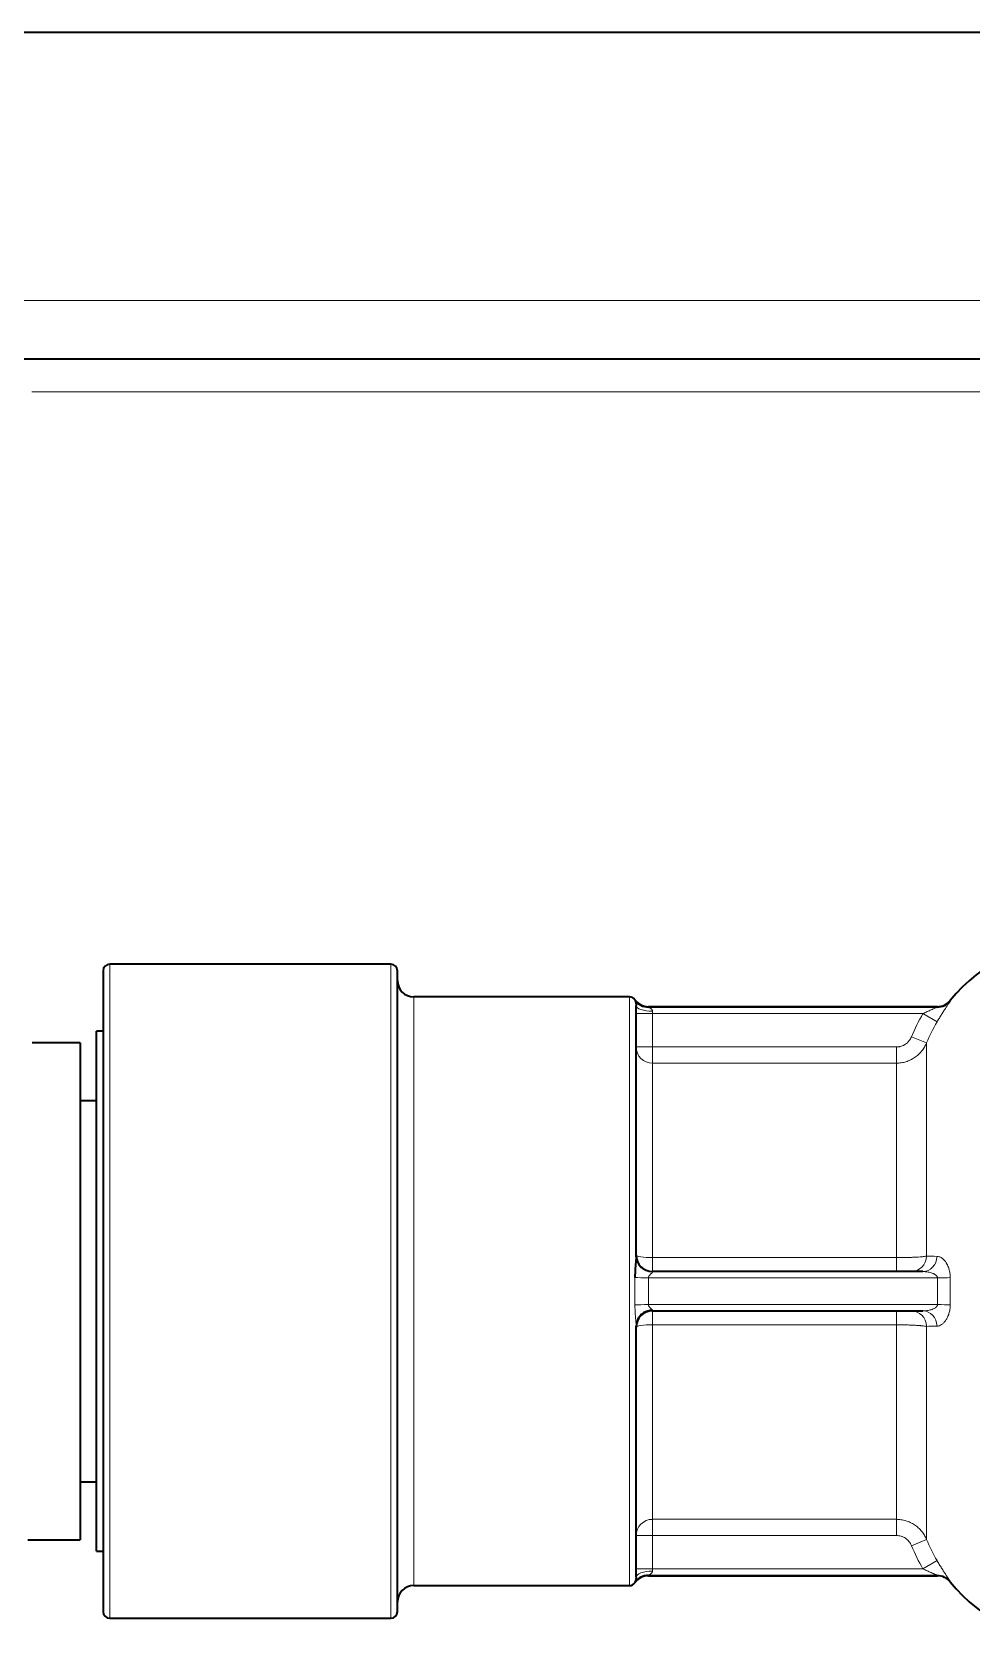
# Model space of a CAD drawing. Header units: inches. Extents: x -1096 to 3103, y -191 to 3207.
# Drawn here: x -650.22 to -621.49, y 1178.29 to 1227.54 of the extents above; entities that cross this region are included whole.
import ezdxf

# ---------------------------------------------------------------- set-up
doc = ezdxf.new("R2010")
doc.units = ezdxf.units.IN

msp = doc.modelspace()

# ---------------------------------------------------------------- linework, layer by layer
at = {"lineweight": 35}
for p, q in [((-1076.973, 1227.541), (-566.538, 1227.541)), ((-555.685, 1217.541), (-1087.826, 1217.541)), ((-648.055, 1198.841), (-648.055, 1179.241)), ((-639.255, 1199.041), (-647.855, 1199.041)), ((-639.055, 1179.241), (-639.055, 1198.841)), ((-631.955, 1198.041), (-638.555, 1198.041)), ((-631.755, 1190.096), (-631.755, 1197.777)), ((-622.539, 1197.741), (-631.381, 1197.741)), ((-622.539, 1197.731), (-631.381, 1197.731)), ((-648.255, 1181.091), (-648.255, 1196.991)), ((-648.055, 1196.991), (-648.255, 1196.991)), ((-648.755, 1196.641), (-650.224, 1196.641)), ((-648.755, 1196.641), (-648.755, 1181.451)), ((-648.255, 1194.866), (-648.755, 1194.866)), ((-622.982, 1189.641), (-631.255, 1189.641)), ((-631.255, 1188.441), (-622.982, 1188.441)), ((-631.755, 1180.304), (-631.755, 1187.985)), ((-648.755, 1183.216), (-648.255, 1183.216)), ((-650.355, 1181.441), (-648.755, 1181.441)), ((-648.755, 1181.451), (-648.755, 1181.441)), ((-648.255, 1181.091), (-648.055, 1181.091)), ((-638.555, 1180.041), (-631.955, 1180.041)), ((-631.381, 1180.35), (-622.539, 1180.35)), ((-631.381, 1180.341), (-622.539, 1180.341)), ((-647.855, 1179.041), (-639.255, 1179.041))]:
    msp.add_line(p, q, dxfattribs=at)
at = {"lineweight": 13}
for p, q in [((-1086.001, 1219.341), (-557.51, 1219.341)), ((-555.505, 1216.541), (-650.232, 1216.541)), ((-647.855, 1179.041), (-647.855, 1199.041)), ((-639.255, 1199.041), (-639.255, 1179.041)), ((-638.555, 1180.041), (-638.555, 1198.041)), ((-631.955, 1198.041), (-631.955, 1180.041)), ((-631.791, 1197.955), (-631.791, 1197.945)), ((-622.149, 1197.927), (-622.149, 1197.917)), ((-631.255, 1197.531), (-631.755, 1197.531)), ((-631.381, 1197.741), (-631.381, 1197.731)), ((-631.255, 1197.531), (-631.255, 1197.601)), ((-631.255, 1197.531), (-622.982, 1197.531)), ((-631.255, 1196.51), (-631.255, 1197.531)), ((-622.982, 1197.531), (-622.553, 1197.278)), ((-622.539, 1197.741), (-622.539, 1197.731)), ((-623.335, 1196.822), (-622.873, 1196.632)), ((-631.755, 1196.51), (-631.255, 1196.51)), ((-623.797, 1196.51), (-631.255, 1196.51)), ((-631.255, 1196.51), (-631.255, 1196.015)), ((-623.797, 1196.51), (-623.797, 1196.015)), ((-622.873, 1190.114), (-622.873, 1196.632)), ((-631.255, 1196.015), (-623.797, 1196.015)), ((-631.255, 1190.068), (-631.255, 1196.015)), ((-623.797, 1196.015), (-623.797, 1190.068)), ((-631.255, 1190.068), (-631.255, 1189.641)), ((-623.797, 1190.068), (-631.255, 1190.068)), ((-623.797, 1190.068), (-623.797, 1189.641)), ((-631.791, 1189.46), (-631.791, 1188.621)), ((-631.381, 1189.45), (-622.539, 1189.45)), ((-631.381, 1188.631), (-631.381, 1189.45)), ((-631.255, 1189.628), (-631.255, 1189.641)), ((-622.539, 1189.45), (-622.539, 1188.631)), ((-622.149, 1188.622), (-622.149, 1189.459)), ((-622.539, 1188.631), (-631.381, 1188.631)), ((-631.255, 1188.441), (-631.255, 1188.453)), ((-631.255, 1188.441), (-631.255, 1188.013)), ((-623.797, 1188.441), (-623.797, 1188.013)), ((-631.255, 1188.013), (-623.797, 1188.013)), ((-631.255, 1182.066), (-631.255, 1188.013)), ((-623.797, 1188.013), (-623.797, 1182.066)), ((-622.873, 1181.449), (-622.873, 1187.967)), ((-631.255, 1182.066), (-631.255, 1181.571)), ((-623.797, 1182.066), (-631.255, 1182.066)), ((-623.797, 1182.066), (-623.797, 1181.571)), ((-631.255, 1181.571), (-631.755, 1181.571)), ((-631.255, 1181.571), (-623.797, 1181.571)), ((-631.255, 1180.55), (-631.255, 1181.571)), ((-623.335, 1181.26), (-622.873, 1181.449)), ((-631.255, 1180.55), (-631.755, 1180.55)), ((-622.982, 1180.55), (-631.255, 1180.55)), ((-631.255, 1180.48), (-631.255, 1180.55)), ((-622.982, 1180.55), (-622.553, 1180.803)), ((-631.791, 1180.126), (-631.791, 1180.136)), ((-631.381, 1180.341), (-631.381, 1180.35)), ((-622.539, 1180.341), (-622.539, 1180.35)), ((-622.149, 1180.154), (-622.149, 1180.164))]:
    msp.add_line(p, q, dxfattribs=at)
at = {"lineweight": 35}
for centre, radius, start, end in [((-618.255, 1194.791), 5, 90, 141.1508), ((-647.855, 1198.841), 0.2, 90, 180), ((-639.255, 1198.841), 0.2, 0, 90), ((-638.555, 1198.541), 0.5, 180, 270), ((-631.955, 1197.841), 0.2, 34.8499, 90), ((-631.381, 1198.241), 0.5, 214.8499, 270), ((-622.539, 1198.241), 0.5, 270, 321.1508), ((-631.255, 1190.141), 0.5, 180, 270), ((-631.255, 1187.941), 0.5, 90, 180), ((-638.555, 1179.541), 0.5, 90, 180), ((-631.955, 1180.241), 0.2, 270, 325.1501), ((-631.381, 1179.841), 0.5, 90, 145.1501), ((-622.539, 1179.841), 0.5, 38.8492, 90), ((-618.255, 1183.291), 5, 218.8492, 270), ((-647.855, 1179.241), 0.2, 180, 270), ((-639.255, 1179.241), 0.2, 270, 0)]:
    msp.add_arc(centre, radius, start, end, dxfattribs=at)
for centre, major_axis, ratio, start_param, end_param in [((-631.381, 1198.23), (-0.5, 0), 0.998892, 0.608246, 1.570796), ((-622.539, 1198.23), (0.5, 0), 0.998892, 4.712389, 5.605139), ((-631.255, 1187.985), (-0.5, 0), 0.936268, 4.712389, 5.872103), ((-631.381, 1179.851), (0.5, 0), 0.998892, 1.570796, 2.533347)]:
    msp.add_ellipse(centre, major_axis=major_axis, ratio=ratio, start_param=start_param, end_param=end_param, dxfattribs=at)
at = {"lineweight": 13}
for centre, major_axis, ratio, start_param, end_param in [((-631.255, 1197.777), (-0.5, 0), 0.351288, 0, 1.570796), ((-631.255, 1196.51), (0.5, 0), 0.98933, 3.141593, 4.712389), ((-631.255, 1190.141), (-0.5, 0), 0.145695, 0, 1.570796), ((-631.255, 1190.096), (0.5, 0), 0.936268, 3.141593, 4.712389), ((-623.335, 1190.141), (0, 0.5), 0.924943, 3.141593, 4.658705), ((-622.982, 1190.141), (0, 0.5), 0.861328, 3.141593, 4.646663), ((-631.381, 1189.474), (0.5, 0), 0.047059, 3.749838, 4.712389), ((-622.539, 1189.474), (0.5, 0), 0.047059, 4.712389, 5.605139), ((-631.381, 1188.608), (-0.5, 0), 0.047059, 4.712389, 5.67494), ((-623.335, 1187.941), (0, -0.5), 0.924943, 1.624481, 3.141593), ((-622.982, 1187.941), (0, -0.5), 0.861328, 1.636522, 3.141593), ((-622.539, 1188.608), (0.5, 0), 0.047059, 0.678046, 1.570796), ((-631.255, 1187.985), (-0.5, 0), 0.936268, 5.872103, 6.283185), ((-631.255, 1187.941), (0.5, 0), 0.145695, 1.570796, 3.141593), ((-631.255, 1181.571), (-0.5, 0), 0.98933, 4.712389, 6.283185), ((-631.255, 1180.304), (0.5, 0), 0.351288, 1.570796, 3.141593), ((-622.539, 1179.851), (0.5, 0), 0.998892, 0.678046, 1.570796)]:
    msp.add_ellipse(centre, major_axis=major_axis, ratio=ratio, start_param=start_param, end_param=end_param, dxfattribs=at)
at = {"lineweight": 35}
for points, knots in [([(-631.791, 1197.945), (-631.791, 1197.942), (-631.79, 1197.937), (-631.785, 1197.923), (-631.781, 1197.913), (-631.775, 1197.894), (-631.773, 1197.887), (-631.769, 1197.871), (-631.766, 1197.862), (-631.762, 1197.842), (-631.76, 1197.832), (-631.757, 1197.813), (-631.757, 1197.807), (-631.756, 1197.793), (-631.755, 1197.785), (-631.755, 1197.777)], [0, 0, 0, 0, 0.25, 0.25, 0.5, 0.5, 0.625, 0.625, 0.75, 0.75, 0.875, 0.875, 0.9375, 0.9375, 1, 1, 1, 1]), ([(-631.755, 1190.096), (-631.755, 1190.085), (-631.756, 1190.073), (-631.757, 1190.049), (-631.757, 1190.037), (-631.76, 1189.999), (-631.762, 1189.974), (-631.766, 1189.922), (-631.769, 1189.896), (-631.773, 1189.843), (-631.775, 1189.816), (-631.779, 1189.762), (-631.781, 1189.735), (-631.785, 1189.681), (-631.786, 1189.653), (-631.79, 1189.571), (-631.791, 1189.516), (-631.791, 1189.46)], [0, 0, 0, 0, 0.0625, 0.0625, 0.125, 0.125, 0.25, 0.25, 0.375, 0.375, 0.5, 0.5, 0.625, 0.625, 0.75, 0.75, 1, 1, 1, 1]), ([(-631.755, 1180.304), (-631.755, 1180.296), (-631.756, 1180.289), (-631.757, 1180.275), (-631.757, 1180.268), (-631.76, 1180.249), (-631.762, 1180.239), (-631.766, 1180.219), (-631.769, 1180.21), (-631.773, 1180.195), (-631.775, 1180.188), (-631.779, 1180.175), (-631.781, 1180.169), (-631.785, 1180.159), (-631.786, 1180.155), (-631.79, 1180.144), (-631.791, 1180.139), (-631.791, 1180.136)], [0, 0, 0, 0, 0.0625, 0.0625, 0.125, 0.125, 0.25, 0.25, 0.375, 0.375, 0.5, 0.5, 0.625, 0.625, 0.75, 0.75, 1, 1, 1, 1])]:
    msp.add_open_spline(points, degree=3, knots=knots, dxfattribs=at)
at = {"lineweight": 13}
for points, knots in [([(-622.553, 1197.278), (-622.541, 1197.297), (-622.529, 1197.317), (-622.506, 1197.356), (-622.494, 1197.376), (-622.459, 1197.433), (-622.436, 1197.471), (-622.402, 1197.525), (-622.39, 1197.543), (-622.368, 1197.578), (-622.357, 1197.595), (-622.324, 1197.646), (-622.303, 1197.677), (-622.274, 1197.722), (-622.264, 1197.736), (-622.246, 1197.764), (-622.229, 1197.79), (-622.214, 1197.813), (-622.203, 1197.829), (-622.2, 1197.834), (-622.193, 1197.844), (-622.19, 1197.849), (-622.175, 1197.872), (-622.165, 1197.887), (-622.153, 1197.908), (-622.149, 1197.915), (-622.149, 1197.917)], [0, 0, 0, 0, 0.0625, 0.0625, 0.125, 0.125, 0.25, 0.25, 0.3125, 0.3125, 0.375, 0.375, 0.5, 0.5, 0.5625, 0.5625, 0.625, 0.6875, 0.6875, 0.71875, 0.71875, 0.75, 0.75, 0.875, 0.875, 1, 1, 1, 1]), ([(-631.255, 1197.601), (-631.255, 1197.607), (-631.256, 1197.612), (-631.258, 1197.622), (-631.26, 1197.627), (-631.266, 1197.64), (-631.272, 1197.648), (-631.284, 1197.663), (-631.291, 1197.67), (-631.305, 1197.682), (-631.312, 1197.687), (-631.326, 1197.698), (-631.334, 1197.702), (-631.347, 1197.711), (-631.354, 1197.715), (-631.366, 1197.721), (-631.371, 1197.724), (-631.377, 1197.728), (-631.378, 1197.729), (-631.38, 1197.73), (-631.381, 1197.731), (-631.381, 1197.731)], [0, 0, 0, 0, 0.0625, 0.0625, 0.125, 0.125, 0.25, 0.25, 0.375, 0.375, 0.5, 0.5, 0.625, 0.625, 0.75, 0.75, 0.875, 0.875, 0.9375, 0.9375, 1, 1, 1, 1]), ([(-622.539, 1197.731), (-622.539, 1197.731), (-622.539, 1197.73), (-622.542, 1197.729), (-622.544, 1197.728), (-622.549, 1197.725), (-622.551, 1197.724), (-622.558, 1197.721), (-622.561, 1197.72), (-622.572, 1197.715), (-622.58, 1197.711), (-622.597, 1197.704), (-622.606, 1197.7), (-622.634, 1197.688), (-622.653, 1197.68), (-622.693, 1197.663), (-622.713, 1197.654), (-622.754, 1197.637), (-622.774, 1197.627), (-622.816, 1197.609), (-622.836, 1197.6), (-622.899, 1197.571), (-622.941, 1197.551), (-622.982, 1197.531)], [0, 0, 0, 0, 0.03125, 0.03125, 0.0625, 0.0625, 0.09375, 0.09375, 0.125, 0.125, 0.1875, 0.1875, 0.25, 0.25, 0.375, 0.375, 0.5, 0.5, 0.625, 0.625, 0.75, 0.75, 1, 1, 1, 1]), ([(-623.335, 1196.822), (-623.345, 1196.799), (-623.356, 1196.777), (-623.381, 1196.734), (-623.395, 1196.714), (-623.418, 1196.686), (-623.426, 1196.676), (-623.443, 1196.658), (-623.452, 1196.65), (-623.479, 1196.625), (-623.498, 1196.61), (-623.529, 1196.589), (-623.539, 1196.582), (-623.56, 1196.57), (-623.571, 1196.564), (-623.605, 1196.548), (-623.628, 1196.539), (-623.663, 1196.528), (-623.675, 1196.525), (-623.699, 1196.52), (-623.711, 1196.517), (-623.748, 1196.512), (-623.772, 1196.51), (-623.797, 1196.51)], [0, 0, 0, 0, 0.125, 0.125, 0.25, 0.25, 0.3125, 0.3125, 0.375, 0.375, 0.5, 0.5, 0.5625, 0.5625, 0.625, 0.625, 0.75, 0.75, 0.8125, 0.8125, 0.875, 0.875, 1, 1, 1, 1]), ([(-623.797, 1196.015), (-623.748, 1196.015), (-623.698, 1196.019), (-623.625, 1196.03), (-623.601, 1196.035), (-623.553, 1196.045), (-623.529, 1196.052), (-623.459, 1196.073), (-623.413, 1196.091), (-623.358, 1196.117), (-623.347, 1196.122), (-623.325, 1196.134), (-623.314, 1196.14), (-623.282, 1196.158), (-623.261, 1196.171), (-623.2, 1196.212), (-623.162, 1196.242), (-623.107, 1196.291), (-623.09, 1196.308), (-623.064, 1196.335), (-623.056, 1196.344), (-623.04, 1196.362), (-623.032, 1196.372), (-622.993, 1196.419), (-622.937, 1196.499), (-622.892, 1196.586), (-622.873, 1196.632)], [0, 0, 0, 0, 0.125, 0.125, 0.1875, 0.1875, 0.25, 0.25, 0.375, 0.375, 0.40625, 0.40625, 0.4375, 0.4375, 0.5, 0.5, 0.625, 0.625, 0.6875, 0.6875, 0.71875, 0.71875, 0.75, 0.75, 0.875, 1, 1, 1, 1]), ([(-622.873, 1190.114), (-622.892, 1190.11), (-622.915, 1190.107), (-622.953, 1190.103), (-622.966, 1190.101), (-622.995, 1190.098), (-623.009, 1190.097), (-623.056, 1190.093), (-623.09, 1190.09), (-623.144, 1190.086), (-623.163, 1190.085), (-623.202, 1190.083), (-623.222, 1190.082), (-623.283, 1190.079), (-623.325, 1190.077), (-623.392, 1190.074), (-623.414, 1190.074), (-623.46, 1190.072), (-623.484, 1190.072), (-623.554, 1190.07), (-623.65, 1190.068), (-623.748, 1190.068), (-623.797, 1190.068)], [0, 0, 0, 0, 0.125, 0.125, 0.1875, 0.1875, 0.25, 0.25, 0.375, 0.375, 0.4375, 0.4375, 0.5, 0.5, 0.625, 0.625, 0.6875, 0.6875, 0.75, 0.75, 0.875, 1, 1, 1, 1]), ([(-622.149, 1189.459), (-622.149, 1189.482), (-622.15, 1189.505), (-622.153, 1189.55), (-622.158, 1189.595), (-622.166, 1189.638), (-622.175, 1189.68), (-622.181, 1189.701), (-622.199, 1189.761), (-622.213, 1189.798), (-622.234, 1189.842), (-622.238, 1189.851), (-622.247, 1189.867), (-622.26, 1189.892), (-622.283, 1189.929), (-622.303, 1189.956), (-622.324, 1189.982), (-622.335, 1189.994), (-622.368, 1190.027), (-622.39, 1190.046), (-622.425, 1190.068), (-622.436, 1190.075), (-622.46, 1190.087), (-622.471, 1190.091), (-622.506, 1190.103), (-622.529, 1190.107), (-622.553, 1190.108)], [0, 0, 0, 0, 0.0625, 0.0625, 0.125, 0.1875, 0.1875, 0.25, 0.25, 0.375, 0.375, 0.40625, 0.40625, 0.4375, 0.5, 0.5625, 0.5625, 0.625, 0.625, 0.75, 0.75, 0.8125, 0.8125, 0.875, 0.875, 1, 1, 1, 1]), ([(-631.381, 1189.45), (-631.381, 1189.461), (-631.379, 1189.472), (-631.371, 1189.493), (-631.366, 1189.503), (-631.354, 1189.521), (-631.347, 1189.529), (-631.334, 1189.544), (-631.326, 1189.552), (-631.312, 1189.566), (-631.305, 1189.572), (-631.291, 1189.585), (-631.284, 1189.591), (-631.275, 1189.6), (-631.272, 1189.603), (-631.267, 1189.608), (-631.264, 1189.611), (-631.26, 1189.616), (-631.259, 1189.619), (-631.256, 1189.624), (-631.255, 1189.626), (-631.255, 1189.628)], [0, 0, 0, 0, 0.125, 0.125, 0.25, 0.25, 0.375, 0.375, 0.5, 0.5, 0.625, 0.625, 0.75, 0.75, 0.8125, 0.8125, 0.875, 0.875, 0.9375, 0.9375, 1, 1, 1, 1]), ([(-622.982, 1189.641), (-622.941, 1189.641), (-622.899, 1189.638), (-622.837, 1189.629), (-622.817, 1189.625), (-622.776, 1189.617), (-622.755, 1189.611), (-622.715, 1189.599), (-622.694, 1189.592), (-622.665, 1189.58), (-622.655, 1189.575), (-622.635, 1189.565), (-622.625, 1189.56), (-622.607, 1189.548), (-622.598, 1189.542), (-622.581, 1189.528), (-622.572, 1189.521), (-622.561, 1189.508), (-622.558, 1189.503), (-622.552, 1189.494), (-622.549, 1189.489), (-622.544, 1189.479), (-622.542, 1189.473), (-622.54, 1189.462), (-622.539, 1189.456), (-622.539, 1189.45)], [0, 0, 0, 0, 0.25, 0.25, 0.375, 0.375, 0.5, 0.5, 0.625, 0.625, 0.6875, 0.6875, 0.75, 0.75, 0.8125, 0.8125, 0.875, 0.875, 0.90625, 0.90625, 0.9375, 0.9375, 0.96875, 0.96875, 1, 1, 1, 1]), ([(-631.791, 1188.621), (-631.791, 1188.566), (-631.79, 1188.51), (-631.785, 1188.4), (-631.781, 1188.346), (-631.775, 1188.265), (-631.773, 1188.238), (-631.769, 1188.185), (-631.766, 1188.159), (-631.762, 1188.107), (-631.76, 1188.082), (-631.757, 1188.044), (-631.757, 1188.032), (-631.756, 1188.008), (-631.755, 1187.997), (-631.755, 1187.985)], [0, 0, 0, 0, 0.25, 0.25, 0.5, 0.5, 0.625, 0.625, 0.75, 0.75, 0.875, 0.875, 0.9375, 0.9375, 1, 1, 1, 1]), ([(-631.255, 1188.453), (-631.255, 1188.455), (-631.256, 1188.458), (-631.258, 1188.462), (-631.26, 1188.465), (-631.266, 1188.473), (-631.272, 1188.478), (-631.284, 1188.49), (-631.291, 1188.496), (-631.305, 1188.509), (-631.312, 1188.515), (-631.326, 1188.529), (-631.334, 1188.537), (-631.347, 1188.552), (-631.354, 1188.561), (-631.366, 1188.578), (-631.371, 1188.588), (-631.377, 1188.603), (-631.378, 1188.609), (-631.38, 1188.62), (-631.381, 1188.625), (-631.381, 1188.631)], [0, 0, 0, 0, 0.0625, 0.0625, 0.125, 0.125, 0.25, 0.25, 0.375, 0.375, 0.5, 0.5, 0.625, 0.625, 0.75, 0.75, 0.875, 0.875, 0.9375, 0.9375, 1, 1, 1, 1]), ([(-622.539, 1188.631), (-622.539, 1188.625), (-622.539, 1188.62), (-622.542, 1188.608), (-622.544, 1188.603), (-622.549, 1188.592), (-622.551, 1188.587), (-622.558, 1188.578), (-622.561, 1188.574), (-622.572, 1188.561), (-622.58, 1188.553), (-622.597, 1188.54), (-622.606, 1188.533), (-622.634, 1188.516), (-622.653, 1188.507), (-622.693, 1188.49), (-622.713, 1188.483), (-622.754, 1188.47), (-622.774, 1188.465), (-622.816, 1188.456), (-622.836, 1188.452), (-622.899, 1188.444), (-622.941, 1188.441), (-622.982, 1188.441)], [0, 0, 0, 0, 0.03125, 0.03125, 0.0625, 0.0625, 0.09375, 0.09375, 0.125, 0.125, 0.1875, 0.1875, 0.25, 0.25, 0.375, 0.375, 0.5, 0.5, 0.625, 0.625, 0.75, 0.75, 1, 1, 1, 1]), ([(-622.553, 1187.973), (-622.541, 1187.974), (-622.529, 1187.975), (-622.506, 1187.979), (-622.494, 1187.982), (-622.459, 1187.994), (-622.436, 1188.005), (-622.402, 1188.028), (-622.39, 1188.036), (-622.368, 1188.055), (-622.357, 1188.065), (-622.324, 1188.098), (-622.303, 1188.124), (-622.274, 1188.167), (-622.264, 1188.182), (-622.246, 1188.214), (-622.229, 1188.247), (-622.214, 1188.283), (-622.203, 1188.311), (-622.2, 1188.321), (-622.193, 1188.341), (-622.19, 1188.351), (-622.175, 1188.401), (-622.165, 1188.443), (-622.153, 1188.531), (-622.149, 1188.576), (-622.149, 1188.622)], [0, 0, 0, 0, 0.0625, 0.0625, 0.125, 0.125, 0.25, 0.25, 0.3125, 0.3125, 0.375, 0.375, 0.5, 0.5, 0.5625, 0.5625, 0.625, 0.6875, 0.6875, 0.71875, 0.71875, 0.75, 0.75, 0.875, 0.875, 1, 1, 1, 1]), ([(-623.797, 1188.013), (-623.748, 1188.013), (-623.698, 1188.013), (-623.625, 1188.012), (-623.601, 1188.012), (-623.553, 1188.011), (-623.529, 1188.011), (-623.459, 1188.009), (-623.413, 1188.008), (-623.358, 1188.006), (-623.347, 1188.005), (-623.325, 1188.004), (-623.314, 1188.004), (-623.282, 1188.002), (-623.261, 1188.001), (-623.2, 1187.998), (-623.162, 1187.996), (-623.107, 1187.992), (-623.09, 1187.991), (-623.064, 1187.989), (-623.056, 1187.988), (-623.04, 1187.987), (-623.032, 1187.986), (-622.993, 1187.983), (-622.937, 1187.977), (-622.892, 1187.971), (-622.873, 1187.967)], [0, 0, 0, 0, 0.125, 0.125, 0.1875, 0.1875, 0.25, 0.25, 0.375, 0.375, 0.40625, 0.40625, 0.4375, 0.4375, 0.5, 0.5, 0.625, 0.625, 0.6875, 0.6875, 0.71875, 0.71875, 0.75, 0.75, 0.875, 1, 1, 1, 1]), ([(-622.873, 1181.449), (-622.892, 1181.495), (-622.915, 1181.539), (-622.953, 1181.602), (-622.966, 1181.623), (-622.995, 1181.663), (-623.009, 1181.683), (-623.056, 1181.739), (-623.09, 1181.774), (-623.144, 1181.824), (-623.163, 1181.84), (-623.202, 1181.87), (-623.222, 1181.884), (-623.283, 1181.925), (-623.325, 1181.949), (-623.392, 1181.98), (-623.414, 1181.99), (-623.46, 1182.008), (-623.484, 1182.016), (-623.554, 1182.037), (-623.65, 1182.059), (-623.748, 1182.066), (-623.797, 1182.066)], [0, 0, 0, 0, 0.125, 0.125, 0.1875, 0.1875, 0.25, 0.25, 0.375, 0.375, 0.4375, 0.4375, 0.5, 0.5, 0.625, 0.625, 0.6875, 0.6875, 0.75, 0.75, 0.875, 1, 1, 1, 1]), ([(-623.797, 1181.571), (-623.772, 1181.571), (-623.723, 1181.567), (-623.675, 1181.557), (-623.64, 1181.546), (-623.628, 1181.542), (-623.605, 1181.533), (-623.594, 1181.528), (-623.561, 1181.512), (-623.54, 1181.5), (-623.499, 1181.472), (-623.479, 1181.457), (-623.443, 1181.423), (-623.426, 1181.406), (-623.403, 1181.377), (-623.396, 1181.367), (-623.381, 1181.347), (-623.375, 1181.337), (-623.356, 1181.305), (-623.345, 1181.283), (-623.335, 1181.26)], [0, 0, 0, 0, 0.125, 0.25, 0.25, 0.3125, 0.3125, 0.375, 0.375, 0.5, 0.5, 0.625, 0.625, 0.75, 0.75, 0.8125, 0.8125, 0.875, 0.875, 1, 1, 1, 1]), ([(-622.982, 1180.55), (-622.941, 1180.53), (-622.899, 1180.51), (-622.837, 1180.482), (-622.817, 1180.473), (-622.776, 1180.454), (-622.755, 1180.445), (-622.715, 1180.428), (-622.694, 1180.419), (-622.665, 1180.406), (-622.655, 1180.402), (-622.635, 1180.393), (-622.625, 1180.389), (-622.607, 1180.381), (-622.598, 1180.378), (-622.581, 1180.37), (-622.572, 1180.367), (-622.561, 1180.362), (-622.558, 1180.36), (-622.552, 1180.357), (-622.549, 1180.356), (-622.544, 1180.354), (-622.542, 1180.353), (-622.54, 1180.351), (-622.539, 1180.351), (-622.539, 1180.35)], [0, 0, 0, 0, 0.25, 0.25, 0.375, 0.375, 0.5, 0.5, 0.625, 0.625, 0.6875, 0.6875, 0.75, 0.75, 0.8125, 0.8125, 0.875, 0.875, 0.90625, 0.90625, 0.9375, 0.9375, 0.96875, 0.96875, 1, 1, 1, 1]), ([(-622.149, 1180.164), (-622.149, 1180.165), (-622.15, 1180.167), (-622.153, 1180.174), (-622.158, 1180.183), (-622.166, 1180.195), (-622.175, 1180.21), (-622.181, 1180.218), (-622.199, 1180.246), (-622.213, 1180.267), (-622.234, 1180.298), (-622.238, 1180.305), (-622.247, 1180.318), (-622.26, 1180.338), (-622.283, 1180.373), (-622.303, 1180.404), (-622.324, 1180.436), (-622.335, 1180.452), (-622.368, 1180.503), (-622.39, 1180.538), (-622.425, 1180.593), (-622.436, 1180.611), (-622.46, 1180.649), (-622.471, 1180.668), (-622.506, 1180.725), (-622.529, 1180.764), (-622.553, 1180.803)], [0, 0, 0, 0, 0.0625, 0.0625, 0.125, 0.1875, 0.1875, 0.25, 0.25, 0.375, 0.375, 0.40625, 0.40625, 0.4375, 0.5, 0.5625, 0.5625, 0.625, 0.625, 0.75, 0.75, 0.8125, 0.8125, 0.875, 0.875, 1, 1, 1, 1]), ([(-631.381, 1180.35), (-631.381, 1180.351), (-631.379, 1180.352), (-631.371, 1180.357), (-631.366, 1180.36), (-631.354, 1180.366), (-631.347, 1180.37), (-631.334, 1180.379), (-631.326, 1180.383), (-631.312, 1180.394), (-631.305, 1180.399), (-631.291, 1180.411), (-631.284, 1180.418), (-631.275, 1180.429), (-631.272, 1180.433), (-631.267, 1180.441), (-631.264, 1180.445), (-631.26, 1180.454), (-631.259, 1180.459), (-631.256, 1180.469), (-631.255, 1180.474), (-631.255, 1180.48)], [0, 0, 0, 0, 0.125, 0.125, 0.25, 0.25, 0.375, 0.375, 0.5, 0.5, 0.625, 0.625, 0.75, 0.75, 0.8125, 0.8125, 0.875, 0.875, 0.9375, 0.9375, 1, 1, 1, 1])]:
    msp.add_open_spline(points, degree=3, knots=knots, dxfattribs=at)
for points in [[(-622.982, 1197.531), (-623.117, 1197.303), (-623.235, 1197.067), (-623.335, 1196.822)], [(-622.873, 1196.632), (-622.782, 1196.855), (-622.675, 1197.07), (-622.553, 1197.278)], [(-622.553, 1190.108), (-622.675, 1190.11), (-622.782, 1190.111), (-622.873, 1190.114)], [(-622.873, 1187.967), (-622.782, 1187.97), (-622.675, 1187.972), (-622.553, 1187.973)], [(-623.335, 1181.26), (-623.235, 1181.015), (-623.117, 1180.778), (-622.982, 1180.55)], [(-622.553, 1180.803), (-622.675, 1181.011), (-622.782, 1181.226), (-622.873, 1181.449)]]:
    msp.add_open_spline(points, degree=3, dxfattribs=at)

doc.saveas('drawing.dxf')
